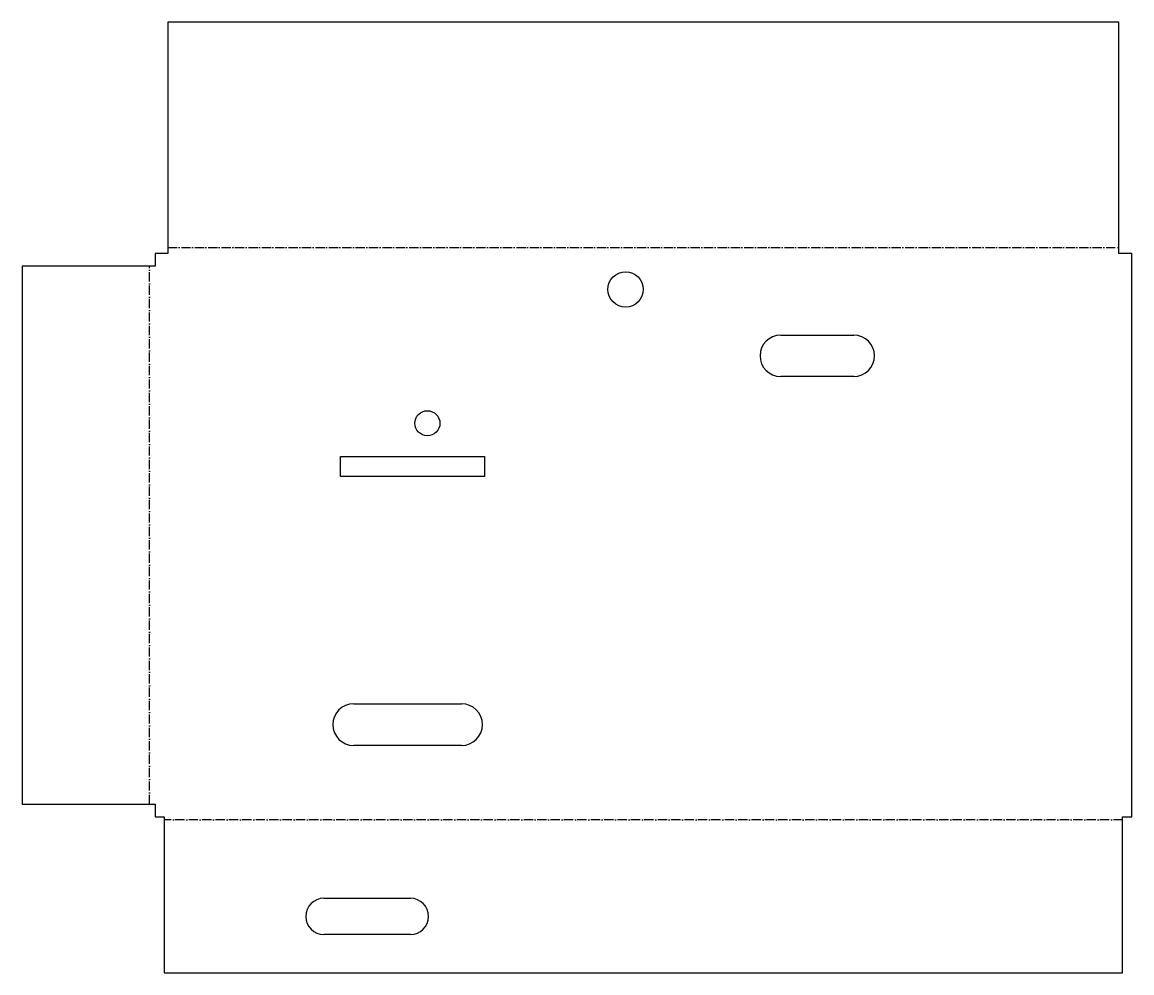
# Model space of a CAD drawing. Header units: millimetres. Extents: x -36 to 266, y -43 to 217.
import ezdxf

# ---------------------------------------------------------------- set-up
doc = ezdxf.new("R2010")
doc.units = ezdxf.units.MM
doc.linetypes.add('DASHDOT', pattern=[3.556, 2.54, -0.508, 0, -0.508])
doc.layers.add('BEND', color=7, linetype='Continuous')
doc.layers.add('CUT', color=7, linetype='Continuous')

msp = doc.modelspace()

# ---------------------------------------------------------------- linework, layer by layer
at = {"layer": 'BEND', "color": 3, "linetype": 'DASHDOT'}
for p, q in [((3.5, 155.31), (262.96, 155.31)), ((-1.57, 3.5), (-1.57, 150.24)), ((263.96, -0.79), (2.5, -0.79))]:
    msp.add_line(p, q, dxfattribs=at)
at = {"layer": 'CUT'}
for p, q in [((262.96, 216.82), (3.5, 216.82)), ((3.5, 216.82), (3.5, 153.74)), ((262.96, 153.74), (262.96, 216.82)), ((3.5, 153.74), (0, 153.74)), ((0, 153.74), (0, 150.24)), ((266.46, 153.74), (262.96, 153.74)), ((266.46, 0), (266.46, 153.74)), ((0, 150.24), (-36.27, 150.24)), ((-36.27, 150.24), (-36.27, 3.5)), ((170.67, 131.43), (190.62, 131.43)), ((190.62, 120.15), (170.67, 120.15)), ((50.58, 92.84), (50.58, 98.31)), ((50.58, 98.31), (89.87, 98.31)), ((89.87, 98.31), (89.87, 92.84)), ((89.87, 92.84), (50.58, 92.84)), ((54.19, 30.87), (83.59, 30.87)), ((83.59, 19.46), (54.19, 19.46)), ((-36.27, 3.5), (0, 3.5)), ((0, 3.5), (0, 0)), ((0, 0), (2.5, 0)), ((2.5, 0), (2.5, -42.54)), ((263.96, -42.54), (263.96, 0)), ((263.96, 0), (266.46, 0)), ((46.03, -22.2), (69.64, -22.2)), ((69.64, -32.11), (46.03, -32.11)), ((2.5, -42.54), (263.96, -42.54))]:
    msp.add_line(p, q, dxfattribs=at)
for centre, radius in [((128.35, 143.91), 4.83), ((74.28, 107.4), 3.42)]:
    msp.add_circle(centre, radius, dxfattribs=at)
for centre, radius, start, end in [((170.67, 125.79), 5.64, 90, -90), ((190.62, 125.79), 5.64, -90, 90), ((54.19, 25.17), 5.71, 90, -90), ((83.59, 25.17), 5.71, -90, 90), ((46.03, -27.16), 4.95, 90, -90), ((69.64, -27.16), 4.95, -90, 90)]:
    msp.add_arc(centre, radius, start, end, dxfattribs=at)

doc.saveas('drawing.dxf')
